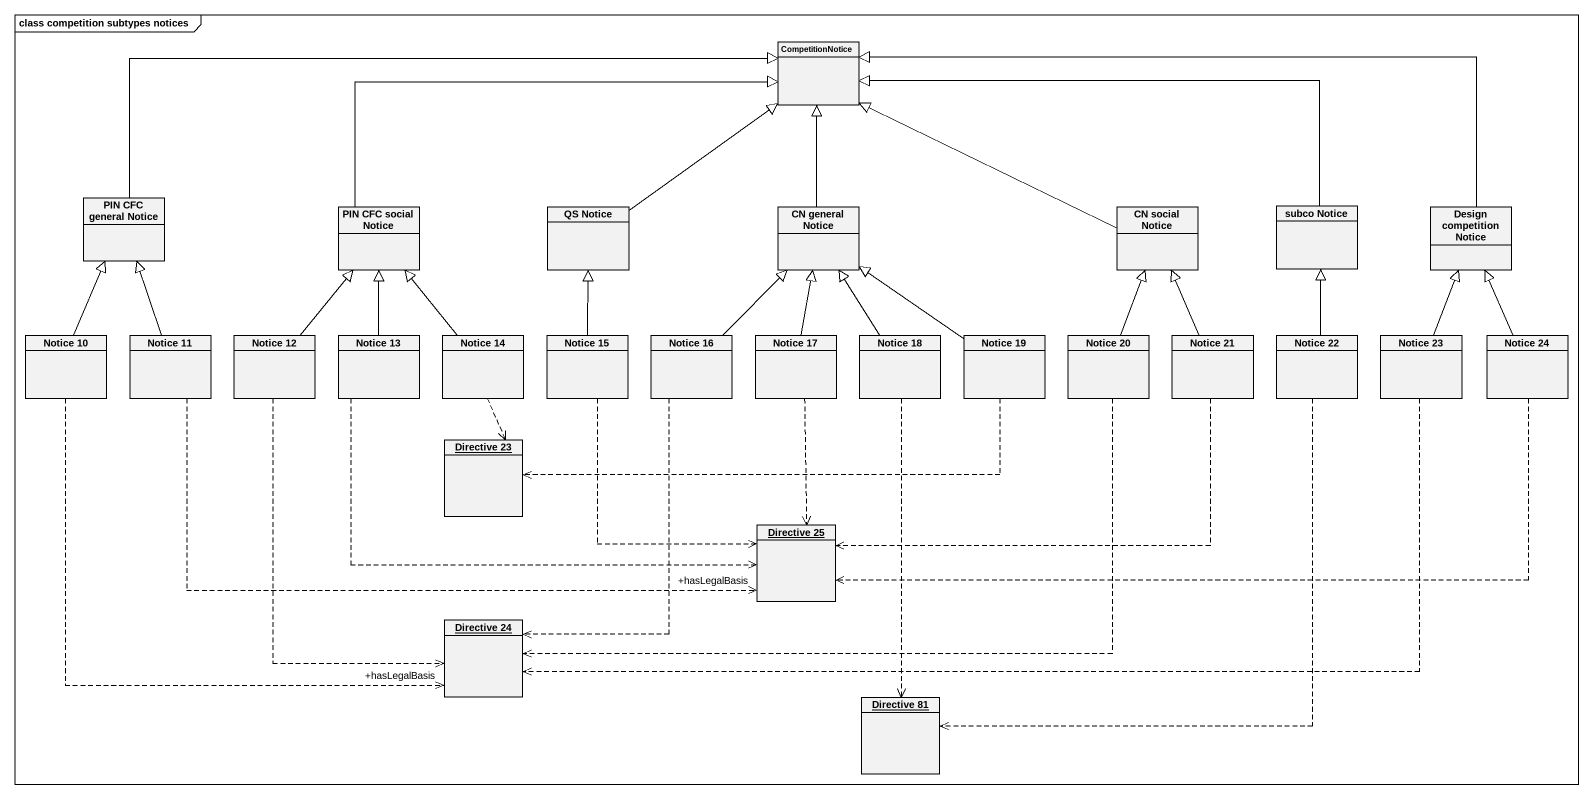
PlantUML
@startuml
mainframe class competition subtypes notices
hide circle
hide empty members
class CompetitionNotice
class "PIN CFC general Notice" as PIN_CFC_general_Notice
class "PIN CFC social Notice" as PIN_CFC_social_Notice
class "QS Notice" as QS_Notice
class "CN general Notice" as CN_general_Notice
class "CN social Notice" as CN_social_Notice
class "subco Notice" as subco_Notice
class "Design competition Notice" as Design_competition_Notice
class "Notice 10" as Notice_10
class "Notice 11" as Notice_11
class "Notice 12" as Notice_12
class "Notice 13" as Notice_13
class "Notice 14" as Notice_14
class "Notice 15" as Notice_15
class "Notice 16" as Notice_16
class "Notice 17" as Notice_17
class "Notice 18" as Notice_18
class "Notice 19" as Notice_19
class "Notice 20" as Notice_20
class "Notice 21" as Notice_21
class "Notice 22" as Notice_22
class "Notice 23" as Notice_23
class "Notice 24" as Notice_24
object "Directive 23" as Directive_23
object "Directive 25" as Directive_25
object "Directive 24" as Directive_24
object "Directive 81" as Directive_81
PIN_CFC_general_Notice -right-|> CompetitionNotice
PIN_CFC_social_Notice -right-|> CompetitionNotice
QS_Notice -up-|> CompetitionNotice
CN_general_Notice -up-|> CompetitionNotice
CN_social_Notice -left-|> CompetitionNotice
subco_Notice -left-|> CompetitionNotice
Design_competition_Notice -left-|> CompetitionNotice
Notice_10 -up-|> PIN_CFC_general_Notice
Notice_10 ..> "+hasLegalBasis" Directive_24
Notice_11 -up-|> PIN_CFC_general_Notice
Notice_11 .right.> "+hasLegalBasis" Directive_25
Notice_12 -up-|> PIN_CFC_social_Notice
Notice_12 ..> Directive_24
Notice_13 -up-|> PIN_CFC_social_Notice
Notice_13 .right.> Directive_25
Notice_14 -up-|> PIN_CFC_social_Notice
Notice_14 ..> Directive_23
Notice_15 -up-|> QS_Notice
Notice_15 ..> Directive_25
Notice_16 -up-|> CN_general_Notice
Notice_16 ..> Directive_24
Notice_17 -up-|> CN_general_Notice
Notice_17 ..> Directive_25
Notice_18 -up-|> CN_general_Notice
Notice_18 ..> Directive_81
Notice_19 -up-|> CN_general_Notice
Notice_19 .left.> Directive_23
Notice_20 -up-|> CN_social_Notice
Notice_20 .left.> Directive_24
Notice_21 -up-|> CN_social_Notice
Notice_21 .left.> Directive_25
Notice_22 -up-|> subco_Notice
Notice_22 ..> Directive_81
Notice_23 -up-|> Design_competition_Notice
Notice_23 .left.> Directive_24
Notice_24 -up-|> Design_competition_Notice
Notice_24 .left.> Directive_25
@enduml
